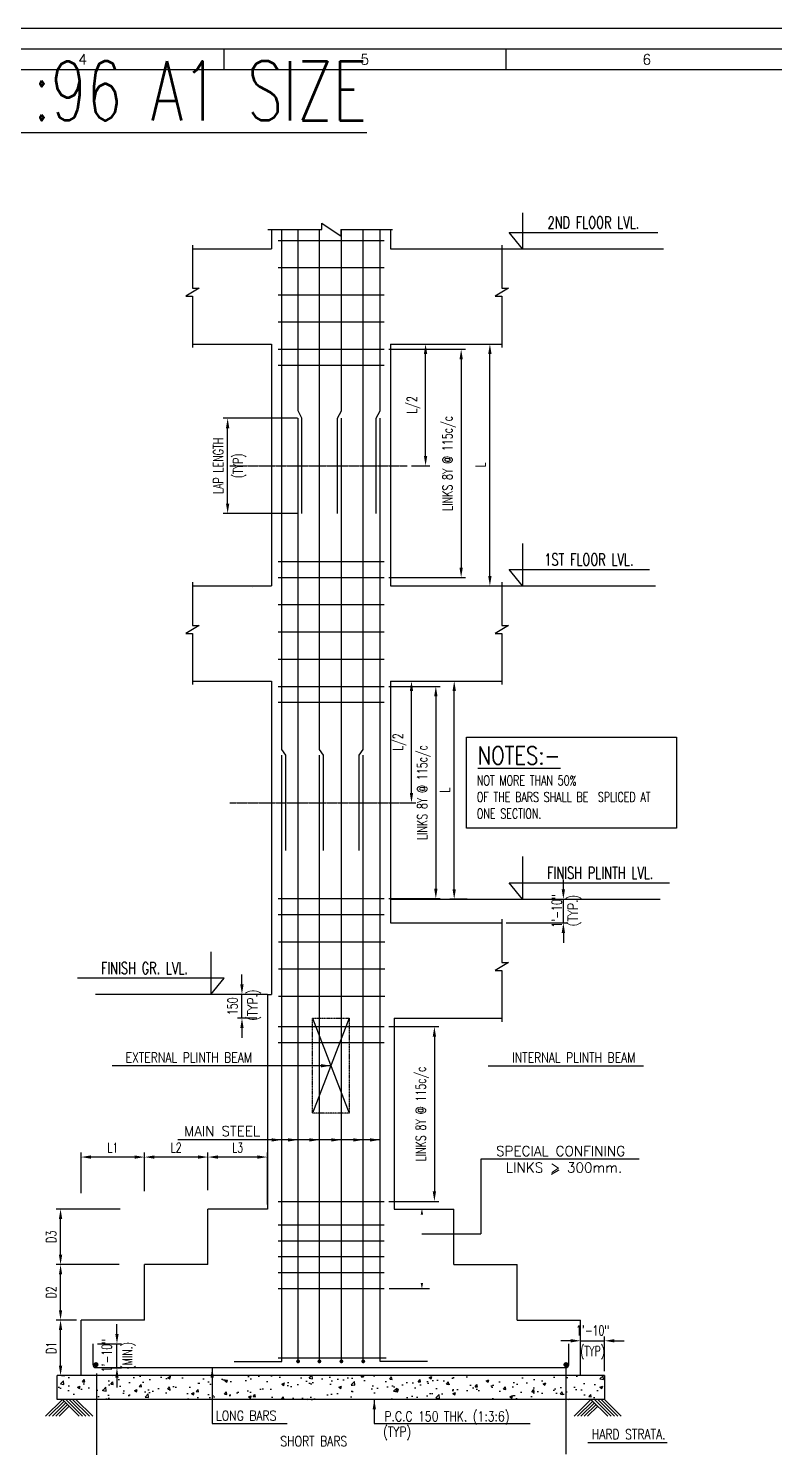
# Model space of a CAD drawing. Header units: inches. Extents: x 61991 to 161106, y 29687 to 64402.
# Drawn here: x 76086 to 76763, y 36951 to 38246 of the extents above; entities that cross this region are included whole.
import ezdxf
from ezdxf.enums import TextEntityAlignment as Align

# ---------------------------------------------------------------- set-up
doc = ezdxf.new("R2010")
doc.units = ezdxf.units.IN
doc.header["$MEASUREMENT"] = 0
doc.header["$PDMODE"] = 2
doc.linetypes.add('CENTER', pattern=[2, 1.25, -0.25, 0.25, -0.25])
doc.linetypes.add('HIDDEN', pattern=[0.375, 0.25, -0.125])
for name, color, linetype in [('CENTER LINE', 8, 'CENTER'), ('dim', 5, 'Continuous'), ('FRAME TABLE', 5, 'Continuous'), ('hatch', 8, 'Continuous'), ('LEVEL SECTION', 3, 'Continuous'), ('LINE CUT', 8, 'Continuous'), ('p.c.c.', 8, 'Continuous'), ('PNA', 8, 'Continuous'), ('R.C.C. BEAM INNER', 4, 'HIDDEN'), ('R.C.C. BEAM OUTTER', 4, 'Continuous'), ('R.C.C. FOOTING', 4, 'Continuous'), ('R.C.C.COLUMN', 1, 'Continuous'), ('reinforcement', 6, 'Continuous'), ('REINFORCEMENT LINKS', 2, 'Continuous'), ('TEXT NORMAL', 4, 'Continuous'), ('title', 6, 'Continuous')]:
    doc.layers.add(name, color=color, linetype=linetype)
doc.styles.add('ROMANS', font='R.SHX', dxfattribs={"width": 0.7})
doc.dimstyles.new('DIM96', dxfattribs={"dimscale": 0, "dimtxt": 9, "dimasz": 9, "dimexe": 4, "dimexo": 4, "dimgap": 4, "dimtad": 1, "dimdec": 0, "dimzin": 1, "dimdsep": 46, "dimlunit": 4, "dimtxsty": 'ROMANS', "dimcen": 0, "dimclrd": 5, "dimclre": 5, "dimclrt": 4, "dimadec": 0, "dimazin": 0, "dimtfac": 1, "dimtdec": 0, "dimtix": 1, "dimtmove": 2, "dimatfit": 3, "dimfxl": 0, "dimfrac": 1, "dimtzin": 0, "dimlwd": -1, "dimlwe": -1, "dimarcsym": 0})

# ---------------------------------------------------------------- blocks, each defined once
blk = doc.blocks.new('*D302')
at = {"layer": 'Defpoints', "color": 0}
for p in [(76144.3, 37051.8), (76166.1, 37051.8), (76156.6, 37030.2)]:
    blk.add_point(p, dxfattribs=at)
at = {"layer": 'dim', "color": 5}
for p, q in [((76166.1, 37060.8), (76166.1, 37069.8)), ((76148.3, 37051.8), (76170.1, 37051.8)), ((76166.1, 37030.2), (76166.1, 37051.8)), ((76160.6, 37030.2), (76170.1, 37030.2)), ((76166.1, 37021.2), (76166.1, 37012.2))]:
    blk.add_line(p, q, dxfattribs=at)
for points in [[(76164.6, 37060.8), (76167.6, 37060.8), (76166.1, 37051.8)], [(76164.6, 37021.2), (76167.6, 37021.2), (76166.1, 37030.2)]]:
    blk.add_solid(points, dxfattribs=at)
at = {"layer": 'dim', "color": 4, "char_height": 9, "attachment_point": 5, "rotation": 90, "style": 'ROMANS'}
for s, insert in [('1\'-10"', (76156.8, 37041)), ('(MIN.)', (76177, 37041))]:
    blk.add_mtext(s, dxfattribs=dict(at, insert=insert))
blk = doc.blocks.new('*D303')
at = {"layer": 'Defpoints', "color": 0}
for p in [(76266.6, 37892.1), (76334.1, 37892.1), (76334.1, 37805.7)]:
    blk.add_point(p, dxfattribs=at)
at = {"layer": 'dim', "color": 5}
for p, q in [((76330.1, 37892.1), (76262.6, 37892.1)), ((76266.6, 37814.7), (76266.6, 37883.1)), ((76330.1, 37805.7), (76262.6, 37805.7))]:
    blk.add_line(p, q, dxfattribs=at)
for points in [[(76265.1, 37883.1), (76268.1, 37883.1), (76266.6, 37892.1)], [(76265.1, 37814.7), (76268.1, 37814.7), (76266.6, 37805.7)]]:
    blk.add_solid(points, dxfattribs=at)
at = {"layer": 'dim', "color": 4, "char_height": 9, "attachment_point": 5, "rotation": 90, "style": 'ROMANS'}
for s, insert in [('LAP LENGTH', (76258.1, 37848.9)), ('(TYP)', (76277.5, 37848.9))]:
    blk.add_mtext(s, dxfattribs=dict(at, insert=insert))
blk = doc.blocks.new('*D304')
at = {"layer": 'Defpoints', "color": 0}
for p in [(76279.6, 37369.1), (76302.7, 37369.1), (76297, 37347.5)]:
    blk.add_point(p, dxfattribs=at)
at = {"layer": 'dim', "color": 5}
for p, q in [((76279.6, 37378.1), (76279.6, 37387.1)), ((76298.7, 37369.1), (76275.6, 37369.1)), ((76279.6, 37347.5), (76279.6, 37369.1)), ((76293, 37347.5), (76275.6, 37347.5)), ((76279.6, 37338.5), (76279.6, 37329.5))]:
    blk.add_line(p, q, dxfattribs=at)
for points in [[(76278.1, 37378.1), (76281.1, 37378.1), (76279.6, 37369.1)], [(76278.1, 37338.5), (76281.1, 37338.5), (76279.6, 37347.5)]]:
    blk.add_solid(points, dxfattribs=at)
at = {"layer": 'dim', "color": 4, "insert": (76271.1, 37358.3), "char_height": 9, "attachment_point": 5, "rotation": 90, "style": 'ROMANS'}
blk.add_mtext('150', dxfattribs=at)
blk = doc.blocks.new('*D305')
at = {"layer": 'Defpoints', "color": 0}
for p in [(76114.9, 37073.4), (76133.5, 37073.4), (76111.9, 37023)]:
    blk.add_point(p, dxfattribs=at)
at = {"layer": 'dim', "color": 5}
for p, q in [((76129.5, 37073.4), (76110.9, 37073.4)), ((76114.9, 37032), (76114.9, 37064.4)), ((76115.9, 37023), (76118.9, 37023))]:
    blk.add_line(p, q, dxfattribs=at)
for points in [[(76113.4, 37064.4), (76116.4, 37064.4), (76114.9, 37073.4)], [(76113.4, 37032), (76116.4, 37032), (76114.9, 37023)]]:
    blk.add_solid(points, dxfattribs=at)
at = {"layer": 'dim', "color": 4, "insert": (76106.4, 37048.2), "char_height": 9, "attachment_point": 5, "rotation": 90, "style": 'ROMANS'}
blk.add_mtext('D1', dxfattribs=at)
blk = doc.blocks.new('*D306')
at = {"layer": 'Defpoints', "color": 0}
for p in [(76114.9, 37123.8), (76172.2, 37123.8), (76133.5, 37073.4)]:
    blk.add_point(p, dxfattribs=at)
at = {"layer": 'dim', "color": 5}
for p, q in [((76168.2, 37123.8), (76110.9, 37123.8)), ((76114.9, 37082.4), (76114.9, 37114.8)), ((76129.5, 37073.4), (76110.9, 37073.4))]:
    blk.add_line(p, q, dxfattribs=at)
for points in [[(76113.4, 37114.8), (76116.4, 37114.8), (76114.9, 37123.8)], [(76113.4, 37082.4), (76116.4, 37082.4), (76114.9, 37073.4)]]:
    blk.add_solid(points, dxfattribs=at)
at = {"layer": 'dim', "color": 4, "insert": (76106.4, 37098.6), "char_height": 9, "attachment_point": 5, "rotation": 90, "style": 'ROMANS'}
blk.add_mtext('D2', dxfattribs=at)
blk = doc.blocks.new('*D307')
at = {"layer": 'Defpoints', "color": 0}
for p in [(76114.9, 37174.2), (76172.9, 37174.2), (76172.2, 37123.8)]:
    blk.add_point(p, dxfattribs=at)
at = {"layer": 'dim', "color": 5}
for p, q in [((76168.9, 37174.2), (76110.9, 37174.2)), ((76114.9, 37132.8), (76114.9, 37165.2)), ((76168.2, 37123.8), (76110.9, 37123.8))]:
    blk.add_line(p, q, dxfattribs=at)
for points in [[(76113.4, 37165.2), (76116.4, 37165.2), (76114.9, 37174.2)], [(76113.4, 37132.8), (76116.4, 37132.8), (76114.9, 37123.8)]]:
    blk.add_solid(points, dxfattribs=at)
at = {"layer": 'dim', "color": 4, "insert": (76106.4, 37149), "char_height": 9, "attachment_point": 5, "rotation": 90, "style": 'ROMANS'}
blk.add_mtext('D3', dxfattribs=at)
blk = doc.blocks.new('*D308')
at = {"layer": 'Defpoints', "color": 0}
for p in [(76248.7, 37221.4), (76248.7, 37187.4), (76302.7, 37174.2)]:
    blk.add_point(p, dxfattribs=at)
at = {"layer": 'dim', "color": 5}
for p, q in [((76248.7, 37191.4), (76248.7, 37225.4)), ((76293.7, 37221.4), (76257.7, 37221.4)), ((76302.7, 37178.2), (76302.7, 37225.4))]:
    blk.add_line(p, q, dxfattribs=at)
for points in [[(76257.7, 37222.9), (76257.7, 37219.9), (76248.7, 37221.4)], [(76293.7, 37222.9), (76293.7, 37219.9), (76302.7, 37221.4)]]:
    blk.add_solid(points, dxfattribs=at)
at = {"layer": 'dim', "color": 4, "insert": (76275.7, 37229.9), "char_height": 9, "attachment_point": 5, "style": 'ROMANS'}
blk.add_mtext('L3', dxfattribs=at)
blk = doc.blocks.new('*D309')
at = {"layer": 'Defpoints', "color": 0}
for p in [(76191.1, 37221.4), (76191.1, 37186.4), (76248.7, 37187.4)]:
    blk.add_point(p, dxfattribs=at)
at = {"layer": 'dim', "color": 5}
for p, q in [((76191.1, 37190.4), (76191.1, 37225.4)), ((76239.7, 37221.4), (76200.1, 37221.4)), ((76248.7, 37191.4), (76248.7, 37225.4))]:
    blk.add_line(p, q, dxfattribs=at)
for points in [[(76200.1, 37222.9), (76200.1, 37219.9), (76191.1, 37221.4)], [(76239.7, 37222.9), (76239.7, 37219.9), (76248.7, 37221.4)]]:
    blk.add_solid(points, dxfattribs=at)
at = {"layer": 'dim', "color": 4, "insert": (76219.9, 37229.9), "char_height": 9, "attachment_point": 5, "style": 'ROMANS'}
blk.add_mtext('L2', dxfattribs=at)
blk = doc.blocks.new('*D310')
at = {"layer": 'Defpoints', "color": 0}
for p in [(76133.5, 37221.4), (76133.5, 37184.7), (76191.1, 37186.4)]:
    blk.add_point(p, dxfattribs=at)
at = {"layer": 'dim', "color": 5}
for p, q in [((76133.5, 37188.7), (76133.5, 37225.4)), ((76182.1, 37221.4), (76142.5, 37221.4)), ((76191.1, 37190.4), (76191.1, 37225.4))]:
    blk.add_line(p, q, dxfattribs=at)
for points in [[(76142.5, 37222.9), (76142.5, 37219.9), (76133.5, 37221.4)], [(76182.1, 37222.9), (76182.1, 37219.9), (76191.1, 37221.4)]]:
    blk.add_solid(points, dxfattribs=at)
at = {"layer": 'dim', "color": 4, "insert": (76162.3, 37229.9), "char_height": 9, "attachment_point": 5, "style": 'ROMANS'}
blk.add_mtext('L1', dxfattribs=at)
blk = doc.blocks.new('*D311')
at = {"layer": 'Defpoints', "color": 0}
for p in [(76587.1, 37048.2), (76608.7, 37054.6), (76608.7, 37023)]:
    blk.add_point(p, dxfattribs=at)
at = {"layer": 'dim', "color": 5}
for p, q in [((76578.1, 37054.6), (76569.1, 37054.6)), ((76587.1, 37052.2), (76587.1, 37058.6)), ((76587.1, 37054.6), (76608.7, 37054.6)), ((76608.7, 37027), (76608.7, 37058.6)), ((76617.7, 37054.6), (76626.7, 37054.6))]:
    blk.add_line(p, q, dxfattribs=at)
for points in [[(76578.1, 37056.1), (76578.1, 37053.1), (76587.1, 37054.6)], [(76617.7, 37056.1), (76617.7, 37053.1), (76608.7, 37054.6)]]:
    blk.add_solid(points, dxfattribs=at)
at = {"layer": 'dim', "color": 4, "char_height": 9, "attachment_point": 5, "style": 'ROMANS'}
for s, insert in [('1\'-10"', (76597.9, 37064)), ('(TYP)', (76597.9, 37043.8))]:
    blk.add_mtext(s, dxfattribs=dict(at, insert=insert))
blk = doc.blocks.new('*D312')
at = {"layer": 'Defpoints', "color": 0}
for p in [(76515.5, 37455.5), (76571.4, 37455.5), (76515.5, 37433.9)]:
    blk.add_point(p, dxfattribs=at)
at = {"layer": 'dim', "color": 5}
for p, q in [((76571.4, 37464.5), (76571.4, 37473.5)), ((76519.5, 37455.5), (76575.4, 37455.5)), ((76571.4, 37433.9), (76571.4, 37455.5)), ((76519.5, 37433.9), (76575.4, 37433.9)), ((76571.4, 37424.9), (76571.4, 37415.9))]:
    blk.add_line(p, q, dxfattribs=at)
for points in [[(76569.9, 37464.5), (76572.9, 37464.5), (76571.4, 37455.5)], [(76569.9, 37424.9), (76572.9, 37424.9), (76571.4, 37433.9)]]:
    blk.add_solid(points, dxfattribs=at)
at = {"layer": 'dim', "color": 4, "insert": (76565.4, 37444.7), "char_height": 9, "attachment_point": 5, "rotation": 90, "style": 'ROMANS'}
blk.add_mtext('1\'-10"', dxfattribs=at)
blk = doc.blocks.new('*D313')
at = {"layer": 'Defpoints', "color": 0}
for p in [(76472.3, 37653.5), (76472.3, 37653.5), (76488.1, 37455.5)]:
    blk.add_point(p, dxfattribs=at)
at = {"layer": 'dim', "color": 5}
for p, q in [((76472.3, 37464.5), (76472.3, 37644.5)), ((76484.1, 37455.5), (76468.3, 37455.5))]:
    blk.add_line(p, q, dxfattribs=at)
for points in [[(76470.8, 37644.5), (76473.8, 37644.5), (76472.3, 37653.5)], [(76470.8, 37464.5), (76473.8, 37464.5), (76472.3, 37455.5)]]:
    blk.add_solid(points, dxfattribs=at)
at = {"layer": 'dim', "color": 4, "insert": (76463.8, 37554.5), "char_height": 9, "attachment_point": 5, "rotation": 90, "style": 'ROMANS'}
blk.add_mtext('L', dxfattribs=at)
blk = doc.blocks.new('*D314')
at = {"layer": 'Defpoints', "color": 0}
for p in [(76495.3, 37959.5), (76504.7, 37959.5), (76495.3, 37739.9)]:
    blk.add_point(p, dxfattribs=at)
at = {"layer": 'dim', "color": 5}
for p, q in [((76499.3, 37959.5), (76508.7, 37959.5)), ((76504.7, 37748.9), (76504.7, 37950.5)), ((76499.3, 37739.9), (76508.7, 37739.9))]:
    blk.add_line(p, q, dxfattribs=at)
for points in [[(76503.2, 37950.5), (76506.2, 37950.5), (76504.7, 37959.5)], [(76503.2, 37748.9), (76506.2, 37748.9), (76504.7, 37739.9)]]:
    blk.add_solid(points, dxfattribs=at)
at = {"layer": 'dim', "color": 4, "insert": (76496.2, 37849.7), "char_height": 9, "attachment_point": 5, "rotation": 90, "style": 'ROMANS'}
blk.add_mtext('L', dxfattribs=at)
blk = doc.blocks.new('*D315')
at = {"layer": 'Defpoints', "color": 0}
for p in [(76429.6, 37959.5), (76446.3, 37959.5), (76429.6, 37848.9)]:
    blk.add_point(p, dxfattribs=at)
at = {"layer": 'dim', "color": 5}
for p, q in [((76433.6, 37959.5), (76450.3, 37959.5)), ((76446.3, 37857.9), (76446.3, 37950.5)), ((76433.6, 37848.9), (76450.3, 37848.9))]:
    blk.add_line(p, q, dxfattribs=at)
for points in [[(76444.8, 37950.5), (76447.8, 37950.5), (76446.3, 37959.5)], [(76444.8, 37857.9), (76447.8, 37857.9), (76446.3, 37848.9)]]:
    blk.add_solid(points, dxfattribs=at)
at = {"layer": 'dim', "color": 4, "insert": (76435.4, 37904.2), "char_height": 9, "attachment_point": 5, "rotation": 90, "style": 'ROMANS'}
blk.add_mtext('L/2', dxfattribs=at)
blk = doc.blocks.new('*D316')
at = {"layer": 'Defpoints', "color": 0}
for p in [(76429.6, 37653.5), (76433.5, 37653.5), (76420.1, 37542.9)]:
    blk.add_point(p, dxfattribs=at)
at = {"layer": 'dim', "color": 5}
for p, q in [((76433.5, 37551.9), (76433.5, 37644.5)), ((76433.6, 37653.5), (76437.5, 37653.5)), ((76424.1, 37542.9), (76437.5, 37542.9))]:
    blk.add_line(p, q, dxfattribs=at)
for points in [[(76432, 37644.5), (76435, 37644.5), (76433.5, 37653.5)], [(76432, 37551.9), (76435, 37551.9), (76433.5, 37542.9)]]:
    blk.add_solid(points, dxfattribs=at)
at = {"layer": 'dim', "color": 4, "insert": (76422.7, 37598.2), "char_height": 9, "attachment_point": 5, "rotation": 90, "style": 'ROMANS'}
blk.add_mtext('L/2', dxfattribs=at)
blk = doc.blocks.new('*D327')
at = {"layer": 'Defpoints', "color": 0}
for p in [(76408.8, 37339.8), (76408.8, 37181.2), (76454.3, 37181.2)]:
    blk.add_point(p, dxfattribs=at)
at = {"layer": 'TEXT NORMAL', "color": 5}
for p, q in [((76412.8, 37339.8), (76458.3, 37339.8)), ((76454.3, 37330.8), (76454.3, 37190.2)), ((76412.8, 37181.2), (76458.3, 37181.2))]:
    blk.add_line(p, q, dxfattribs=at)
for points in [[(76452.8, 37330.8), (76455.8, 37330.8), (76454.3, 37339.8)], [(76452.8, 37190.2), (76455.8, 37190.2), (76454.3, 37181.2)]]:
    blk.add_solid(points, dxfattribs=at)
at = {"layer": 'TEXT NORMAL', "color": 4, "insert": (76443.4, 37260.5), "char_height": 9, "attachment_point": 5, "rotation": 90, "style": 'ROMANS'}
blk.add_mtext('LINKS 8Y @ 115c/c', dxfattribs=at)
blk = doc.blocks.new('*D328')
at = {"layer": 'Defpoints', "color": 0}
for p in [(76408.8, 37648.7), (76408.8, 37456), (76455.6, 37456)]:
    blk.add_point(p, dxfattribs=at)
at = {"layer": 'TEXT NORMAL', "color": 5}
for p, q in [((76412.8, 37648.7), (76459.6, 37648.7)), ((76455.6, 37639.7), (76455.6, 37465)), ((76412.8, 37456), (76459.6, 37456))]:
    blk.add_line(p, q, dxfattribs=at)
for points in [[(76454.1, 37639.7), (76457.1, 37639.7), (76455.6, 37648.7)], [(76454.1, 37465), (76457.1, 37465), (76455.6, 37456)]]:
    blk.add_solid(points, dxfattribs=at)
at = {"layer": 'TEXT NORMAL', "color": 4, "insert": (76444.8, 37552.3), "char_height": 9, "attachment_point": 5, "rotation": 90, "style": 'ROMANS'}
blk.add_mtext('LINKS 8Y @ 115c/c', dxfattribs=at)
blk = doc.blocks.new('*D329')
at = {"layer": 'Defpoints', "color": 0}
for p in [(76408.8, 37954.7), (76408.8, 37747.6), (76478.6, 37747.6)]:
    blk.add_point(p, dxfattribs=at)
at = {"layer": 'TEXT NORMAL', "color": 5}
for p, q in [((76412.8, 37954.7), (76482.6, 37954.7)), ((76478.6, 37945.7), (76478.6, 37756.6)), ((76412.8, 37747.6), (76482.6, 37747.6))]:
    blk.add_line(p, q, dxfattribs=at)
for points in [[(76477.1, 37945.7), (76480.1, 37945.7), (76478.6, 37954.7)], [(76477.1, 37756.6), (76480.1, 37756.6), (76478.6, 37747.6)]]:
    blk.add_solid(points, dxfattribs=at)
at = {"layer": 'TEXT NORMAL', "color": 4, "insert": (76467.7, 37851.1), "char_height": 9, "attachment_point": 5, "rotation": 90, "style": 'ROMANS'}
blk.add_mtext('LINKS 8Y @ 115c/c', dxfattribs=at)
blk = doc.blocks.new('A1')
at = {"flags": 128}
blk.add_lwpolyline([(0, 0), (82779, 0), (82779, 58231), (0, 58231)], close=True, dxfattribs=at)
at = {"layer": 'PNA'}
for p, q in [((27921, 57739), (27921, 57247)), ((34655, 57739), (34655, 57247))]:
    blk.add_line(p, q, dxfattribs=at)
at = {"layer": 'PNA', "color": 1}
for points in [[(984, 492), (82287, 492), (82287, 57739), (984, 57739)], [(1969, 984), (81794, 984), (81794, 57247), (1969, 57247)]]:
    blk.add_lwpolyline(points, close=True, dxfattribs=at)
at = {"layer": 'PNA', "style": 'ROMANS'}
for s, p in [('4', (24555, 57493)), ('5', (31289, 57493)), ('6', (38023, 57493))]:
    blk.add_text(s, height=246, dxfattribs=at).set_placement(p, align=Align.MIDDLE)

msp = doc.modelspace()

# ---------------------------------------------------------------- hatches: boundary and pattern name
at = {"layer": 'p.c.c.'}
h = msp.add_hatch(dxfattribs=at)
h.set_pattern_fill('AR-CONC', color=256, scale=3.6, style=0)
h.set_pattern_definition([(50, (51472.271, 33820.126), (25.821367, -2.259077), [2.7, -29.7]), (355, (51472.27, 33820.126), (-4.995048, 27.078917), [2.16, -23.76]), (100.4514, (51474.423, 33819.938), (20.826338, 24.819824), [2.294647, -25.241116]), (46.1842, (51472.27, 33827.326), (38.420678, -5.958685), [4.05, -44.55]), (96.6356, (51475.473, 33826.83), (33.64786, 35.068243), [3.44197, -37.86167]), (351.1842, (51472.27, 33827.326), (33.64783, 35.06827), [3.24, -35.64]), (21, (51475.871, 33825.526), (21.488654, -14.49428), [2.7, -29.7]), (326, (51475.87, 33825.526), (8.759352, 26.105402), [2.16, -23.76]), (71.4514, (51477.662, 33824.318), (30.248015, 11.611098), [2.294647, -25.241116]), (37.5, (51472.271, 33820.126), (0.4377548, 11.9841787), [0, -23.472, 0, -24.12, 0, -23.85]), (7.5, (51472.271, 33820.126), (9.4705033, 14.1988216), [0, -13.752, 0, -22.932, 0, -9.09]), (327.5, (51464.243, 33820.126), (19.2176077, -0.8119754), [0, -9, 0, -28.08, 0, -37.26]), (317.5, (51460.643, 33820.126), (20.994702, 3.603779), [0, -11.7, 0, -18.648, 0, -26.46])])
h.paths.add_polyline_path([(76286.68919, 37023.02496), (76286.68919, 37001.42496), (76608.71325, 37001.42496), (76608.71325, 37023.02496)])
h.paths.add_polyline_path([(76286.68919, 37001.42496), (76286.68919, 37023.02496), (76111.91325, 37023.02496), (76111.91325, 37001.42496)])

# ---------------------------------------------------------------- linework, layer by layer
at = {"layer": 'CENTER LINE'}
for p, q in [((76268.70722, 37848.90134), (76429.62722, 37848.90134)), ((76268.70722, 37542.90134), (76429.62722, 37542.90134))]:
    msp.add_line(p, q, dxfattribs=at)
at = {"layer": 'dim'}
for p, q in [((76503.05905, 37304.22395), (76644.2454, 37304.22395)), ((76640.20066, 37219.38471), (76496.35486, 37219.38471)), ((76496.35486, 37219.38471), (76496.35486, 37151.78375)), ((76442.96349, 37151.78375), (76496.35486, 37151.78375)), ((76413.22484, 37102.22496), (76449.90884, 37102.22496)), ((76147.5584, 37024.768), (76147.5584, 36950.94784)), ((76573.75725, 37030.89096), (76573.75725, 36951.73984)), ((76593.58105, 36962.24479), (76665.6294, 36962.24479))]:
    msp.add_line(p, q, dxfattribs=at)
for points in [[(76503.05905, 37351.98028, 0, 4.62003, 0), (76503.05905, 37342.08021, 0, 0, 0), (76503.05905, 37351.98028, 0, 0, 0), (76503.05905, 37304.22395, 0, 0, 0)], [(76593.58105, 36987.15913, 0, 4.62003, 0), (76593.58105, 36977.25905, 0, 0, 0), (76593.58105, 36987.15913, 0, 0, 0), (76593.58105, 36962.24479, 0, 0, 0)], [(76574.24122, 36957.58532, 0, 4.62003, 0), (76564.34115, 36957.58532, 0, 0, 0), (76574.24122, 36957.58532, 0, 0, 0), (76291.42288, 36957.58532, 0, 0, 0), (76147.61855, 36957.58532, 0, 0, 0), (76157.51862, 36957.58532, 4.62003, 0, 0), (76147.61855, 36957.58532, 0, 0, 0)]]:
    msp.add_lwpolyline(points, format="xyseb", dxfattribs=at)
at = {"layer": 'dim', "flags": 128}
msp.add_lwpolyline([(76442.96349, 37107.13679, 2.20366, 0, 0), (76442.96349, 37101.63131, 0, 0, 0), (76442.96349, 37139.13197, 0, 0, 0), (76442.96349, 37174.68863, 0, 2.20366, 0), (76442.96349, 37169.18315, 0, 0, 0)], format="xyseb", dxfattribs=at)
at = {"layer": 'FRAME TABLE'}
msp.add_lwpolyline([(76483.41271, 37602.44758), (76674.12431, 37602.44758), (76674.12431, 37519.86424), (76483.41271, 37519.86424)], close=True, dxfattribs=at)
at = {"layer": 'hatch', "linetype": 'Continuous'}
for p, q in [((76101.31974, 36986.15146), (76116.59325, 37001.42496)), ((76104.37444, 36986.15146), (76118.1206, 36999.89761)), ((76107.42914, 36986.15146), (76119.64795, 36998.37026)), ((76110.48385, 36986.15146), (76121.1753, 36996.84291)), ((76131.86675, 36986.15146), (76116.59325, 37001.42496)), ((76134.92146, 36986.15146), (76119.64795, 37001.42496)), ((76137.97616, 36986.15146), (76122.70265, 37001.42496)), ((76141.03086, 36986.15146), (76125.75735, 37001.42496)), ((76144.08556, 36986.15146), (76128.81205, 37001.42496)), ((76581.22094, 36986.15146), (76596.49444, 37001.42496)), ((76584.27564, 36986.15146), (76598.02179, 36999.89761)), ((76587.33034, 36986.15146), (76599.54914, 36998.37026)), ((76590.38504, 36986.15146), (76601.0765, 36996.84291)), ((76611.76795, 36986.15146), (76596.49444, 37001.42496)), ((76614.82265, 36986.15146), (76599.54914, 37001.42496)), ((76617.87735, 36986.15146), (76602.60385, 37001.42496)), ((76620.93205, 36986.15146), (76605.65855, 37001.42496)), ((76623.98675, 36986.15146), (76608.71325, 37001.42496)), ((76113.53855, 36986.15146), (76122.70265, 36995.31556)), ((76593.43974, 36986.15146), (76602.60385, 36995.31556))]:
    msp.add_line(p, q, dxfattribs=at)
at = {"layer": 'LEVEL SECTION'}
for p, q in [((76515.51599, 38045.90234), (76662.25774, 38045.90234)), ((76515.51599, 37739.90234), (76655.19086, 37739.90234)), ((76414.31325, 37455.50234), (76659.31228, 37455.50234)), ((76302.71325, 37369.10234), (76146.75689, 37369.10234))]:
    msp.add_line(p, q, dxfattribs=at)
for points in [[(76534.27746, 38078.60616), (76534.27746, 38045.90234), (76522.2504, 38060.666), (76657.30009, 38060.666)], [(76534.27746, 37778.52121), (76534.27746, 37739.90234), (76522.2504, 37754.666), (76649.51067, 37754.666)], [(76534.27746, 37494.12121), (76534.27746, 37455.50234), (76522.2504, 37470.266), (76667.8647, 37470.266)], [(76251.43312, 37407.72121), (76251.43312, 37369.10234), (76263.46018, 37383.866), (76130.42481, 37383.866)]]:
    msp.add_lwpolyline(points, dxfattribs=at)
at = {"layer": 'LINE CUT'}
for points in [[(76303.17151, 38063.35038), (76352.05818, 38063.35038), (76352.05818, 38069.33949), (76369.58359, 38057.36126), (76369.58359, 38063.35038), (76416.16427, 38063.35038)], [(76234.73132, 38049.23859), (76234.73132, 38010.09403), (76240.72043, 38010.09403), (76228.74221, 38002.79734), (76234.73132, 38002.79734), (76234.73132, 37956.26617)], [(76515.51599, 38049.23859), (76515.51599, 38010.09403), (76521.5051, 38010.09403), (76509.52687, 38002.79734), (76515.51599, 38002.79734), (76515.51599, 37956.26617)], [(76234.73132, 37743.23859), (76234.73132, 37704.09403), (76240.72043, 37704.09403), (76228.74221, 37696.79734), (76234.73132, 37696.79734), (76234.73132, 37650.26617)], [(76515.51599, 37743.23859), (76515.51599, 37704.09403), (76521.5051, 37704.09403), (76509.52687, 37696.79734), (76515.51599, 37696.79734), (76515.51599, 37650.26617)], [(76515.51599, 37437.23859), (76515.51599, 37398.09403), (76521.5051, 37398.09403), (76509.52687, 37390.79734), (76515.51599, 37390.79734), (76515.51599, 37344.26617)]]:
    msp.add_lwpolyline(points, dxfattribs=at)
at = {"layer": 'p.c.c.', "linetype": 'Continuous'}
for p, q in [((76608.71325, 37023.02496), (76111.91325, 37023.02496)), ((76111.91325, 37001.42496), (76111.91325, 37023.02496)), ((76608.71325, 37023.02496), (76608.71325, 37001.42496)), ((76608.71325, 37001.42496), (76111.91325, 37001.42496))]:
    msp.add_line(p, q, dxfattribs=at)
at = {"layer": 'R.C.C. BEAM INNER', "color": 8}
msp.add_lwpolyline([(76343.75325, 37261.10234), (76343.75325, 37347.50234), (76376.87325, 37347.50234), (76376.87325, 37261.10234)], close=True, dxfattribs=at)
at = {"layer": 'R.C.C. BEAM OUTTER', "color": 4}
for p, q in [((76234.73132, 38045.90234), (76306.31325, 38045.90234)), ((76414.31325, 38045.90234), (76515.51599, 38045.90234)), ((76234.73132, 37959.50234), (76306.31325, 37959.50234)), ((76414.31325, 37959.50234), (76515.51599, 37959.50234)), ((76234.73132, 37739.90234), (76306.31325, 37739.90234)), ((76414.31325, 37739.90234), (76515.51599, 37739.90234)), ((76234.73132, 37653.50234), (76306.31325, 37653.50234)), ((76414.31325, 37653.50234), (76515.51599, 37653.50234)), ((76414.31325, 37433.90234), (76515.51599, 37433.90234)), ((76417.91325, 37347.50234), (76515.51599, 37347.50234))]:
    msp.add_line(p, q, dxfattribs=at)
at = {"layer": 'R.C.C. FOOTING', "linetype": 'Continuous'}
for p, q in [((76248.71325, 37123.82496), (76248.71325, 37174.22496)), ((76302.71325, 37174.22496), (76248.71325, 37174.22496)), ((76417.91325, 37174.22496), (76471.91325, 37174.22496)), ((76471.91325, 37123.82496), (76471.91325, 37174.22496)), ((76248.71325, 37123.82496), (76191.11325, 37123.82496)), ((76191.11325, 37073.42496), (76191.11325, 37123.82496)), ((76471.91325, 37123.82496), (76529.51325, 37123.82496)), ((76529.51325, 37073.42496), (76529.51325, 37123.82496)), ((76133.51325, 37023.02496), (76133.51325, 37073.42496)), ((76191.11325, 37073.42496), (76133.51325, 37073.42496)), ((76529.51325, 37073.42496), (76587.11325, 37073.42496)), ((76587.11325, 37023.02496), (76587.11325, 37073.42496))]:
    msp.add_line(p, q, dxfattribs=at)
at = {"layer": 'R.C.C.COLUMN', "color": 4}
for p, q in [((76306.31325, 38063.6111), (76306.31325, 38045.90234)), ((76414.31325, 38063.6111), (76414.31325, 38045.90234)), ((76306.31325, 37959.50234), (76306.31325, 37739.90234)), ((76414.31325, 37959.50234), (76414.31325, 37739.90234)), ((76306.31325, 37653.50234), (76306.31325, 37369.10234)), ((76414.31325, 37653.50234), (76414.31325, 37433.90234)), ((76302.71325, 37369.10234), (76302.71325, 37174.22496)), ((76302.71325, 37369.10234), (76306.31325, 37369.10234)), ((76417.91325, 37347.50234), (76417.91325, 37174.22496))]:
    msp.add_line(p, q, dxfattribs=at)
at = {"layer": 'reinforcement'}
for p, q in [((76330.49717, 37037.23542), (76330.49717, 37892.10134)), ((76369.85394, 37037.23542), (76369.85394, 37892.10134)), ((76234.73132, 37741.51523), (76234.73132, 37741.51523)), ((76289.48038, 37738.28945), (76289.48038, 37738.28945)), ((76349.88021, 37037.23542), (76349.88021, 37586.10134)), ((76389.74797, 37037.23542), (76389.74797, 37586.10134))]:
    msp.add_line(p, q, dxfattribs=at)
for points in [[(76319.35296, 37499.70134), (76319.35296, 37586.10134), (76315.75296, 37591.50134), (76315.75296, 38063.6111)], [(76334.09717, 37805.70134), (76334.09717, 37892.10134), (76330.49717, 37898.79734), (76330.49717, 38063.6111)], [(76353.55992, 37499.70134), (76353.55992, 37586.10134), (76349.95992, 37591.50134), (76349.95992, 38063.6111)], [(76366.25394, 37805.70134), (76366.25394, 37892.10134), (76369.85394, 37898.79734), (76369.85394, 38063.6111)], [(76386.14797, 37499.70134), (76386.14797, 37586.10134), (76389.74797, 37591.50134), (76389.74797, 38063.6111)], [(76401.35325, 37805.70134), (76401.35325, 37892.10134), (76404.95325, 37898.79734), (76404.95325, 38063.6111)], [(76448.15325, 37035.94896), (76404.95325, 37035.94896), (76404.95325, 37892.10134)], [(76272.47325, 37035.94896), (76315.67325, 37035.94896), (76315.67325, 37586.10134)], [(76369.85394, 37258.31089), (76369.85394, 37343.93215)]]:
    msp.add_lwpolyline(points, dxfattribs=at)
msp.add_lwpolyline([(76144.31325, 37051.82496), (76144.31325, 37033.10496, 0.4142135624), (76147.19325, 37030.22496), (76573.61325, 37030.22496, 0.4142135624), (76576.31325, 37032.92496), (76576.31325, 37051.82496)], format="xyb", dxfattribs=at)
at = {"layer": 'reinforcement', "const_width": 2.25}
for points in [[(76148.22856, 37032.9836, -1), (76145.97856, 37032.9836, -1)], [(76572.57794, 37032.9836, 1), (76574.82794, 37032.9836, 1)]]:
    msp.add_lwpolyline(points, format="xyb", close=True, dxfattribs=at)
at = {"layer": 'reinforcement', "color": 3, "const_width": 1.728}
for points in [[(76329.63317, 37035.94896, 1), (76331.36117, 37035.94896, 1)], [(76349.01621, 37035.94896, 1), (76350.74421, 37035.94896, 1)], [(76368.98994, 37035.94896, 1), (76370.71794, 37035.94896, 1)], [(76388.88397, 37035.94896, 1), (76390.61197, 37035.94896, 1)]]:
    msp.add_lwpolyline(points, format="xyb", close=True, dxfattribs=at)
at = {"layer": 'REINFORCEMENT LINKS'}
for p, q in [((76312.3347, 38053.57619), (76408.83435, 38053.57619)), ((76312.3347, 38028.88019), (76408.83435, 38028.88019)), ((76312.3347, 38004.18419), (76408.83435, 38004.18419)), ((76312.3347, 37979.48819), (76408.83435, 37979.48819)), ((76312.3347, 37954.70051), (76408.83435, 37954.70051)), ((76312.3347, 37940.30051), (76408.83435, 37940.30051)), ((76312.3347, 37761.97619), (76408.83435, 37761.97619)), ((76312.3347, 37747.57619), (76408.83435, 37747.57619)), ((76312.3347, 37722.88019), (76408.83435, 37722.88019)), ((76312.3347, 37698.18419), (76408.83435, 37698.18419)), ((76312.3347, 37673.48819), (76408.83435, 37673.48819)), ((76312.3347, 37648.70051), (76408.83435, 37648.70051)), ((76312.3347, 37634.30051), (76408.83435, 37634.30051)), ((76312.3347, 37455.97619), (76408.83435, 37455.97619)), ((76312.3347, 37441.57619), (76408.83435, 37441.57619)), ((76312.72767, 37416.88019), (76409.22732, 37416.88019)), ((76312.72767, 37392.18419), (76409.22732, 37392.18419)), ((76312.72767, 37367.48819), (76409.22732, 37367.48819)), ((76312.3347, 37339.82849), (76408.83435, 37339.82849)), ((76312.3347, 37325.42849), (76408.83435, 37325.42849)), ((76312.3347, 37181.1847), (76408.83435, 37181.1847)), ((76312.3347, 37159.82496), (76408.83435, 37159.82496)), ((76312.3347, 37145.42496), (76408.83435, 37145.42496)), ((76312.3347, 37131.02496), (76408.83435, 37131.02496)), ((76312.3347, 37116.62496), (76408.83435, 37116.62496)), ((76312.3347, 37102.22496), (76408.83435, 37102.22496)), ((76312.4211, 37039.03542), (76410.45384, 37039.03542))]:
    msp.add_line(p, q, dxfattribs=at)
at = {"layer": 'TEXT NORMAL', "color": 5}
for p, q in [((76343.75325, 37347.50234), (76376.87325, 37261.10234)), ((76376.87325, 37347.50234), (76343.75325, 37261.10234))]:
    msp.add_line(p, q, dxfattribs=at)
at = {"layer": 'TEXT NORMAL', "linetype": 'ByBlock'}
msp.add_line((76560.60541, 37205.861), (76567.72506, 37209.94582), dxfattribs=at)

# ---------------------------------------------------------------- block references
at = {"xscale": 0.03802499999983411, "yscale": 0.03802500000028886, "zscale": 0.03802500000028886}
msp.add_blockref('A1', (75201.32151, 36031.64693), dxfattribs=at)

# ---------------------------------------------------------------- texts
at = {"layer": 'LEVEL SECTION', "char_height": 10.8, "attachment_point": 5, "style": 'ROMANS'}
for s, insert in [('2ND FLOOR LVL.', (76598.70292, 38069.78059)), ('1ST FLOOR LVL.', (76594.58863, 37763.78059)), ('FINISH PLINTH LVL.', (76604.87435, 37479.38059)), ('FINISH GR. LVL.', (76191.07803, 37392.98059))]:
    msp.add_mtext(s, dxfattribs=dict(at, insert=insert))
at = {"layer": 'TEXT NORMAL', "style": 'ROMANS', "width": 0.8}
for p in [(76580.61462, 37445.17026), (76289.75262, 37359.31026)]:
    msp.add_text('(TYP.)', height=9, rotation=90, dxfattribs=at).set_placement(p, align=Align.MIDDLE)
for s, p in [('EXTERNAL PLINTH BEAM', (76231.34082, 37311.79311)), ('INTERNAL PLINTH BEAM', (76580.79863, 37311.71472))]:
    msp.add_text(s, height=9, dxfattribs=at).set_placement(p, align=Align.MIDDLE)
at = {"layer": 'TEXT NORMAL', "linetype": 'ByBlock', "style": 'ROMANS'}
for s, p in [('MAIN STEEL', (76261.53851, 37244.93312)), ('SPECIAL CONFINING ', (76572.02009, 37226.84699)), ('LINKS > 300mm.', (76572.02009, 37211.90622))]:
    msp.add_text(s, height=9, dxfattribs=at).set_placement(p, align=Align.MIDDLE)
at = {"layer": 'TEXT NORMAL', "style": 'ROMANS', "width": 0.8}
for s, p in [('LONG BARS', (76255.96052, 36982.17421)), ('P.C.C 150 THK. (1:3:6)', (76408.95189, 36981.48488)), ('(TYP)', (76407.68446, 36967.53513)), ('HARD STRATA.', (76597.23517, 36965.28252)), ('SHORT BARS', (76314.41358, 36958.94977))]:
    msp.add_text(s, height=9, dxfattribs=at).set_placement(p)
at = {"layer": 'TEXT NORMAL', "insert": (76492.84312, 37567.74837), "char_height": 9, "width": 179.1428571, "attachment_point": 1, "style": 'ROMANS'}
msp.add_mtext('NOT MORE THAN 50{\\Fromans|c0;\\H0.9583x;%\\fMS Shell Dlg|b0|i0|c0|p0;\\H0.7391x;\\P}OF THE BARS SHALL BE  SPLICED AT ONE SECTION.', dxfattribs=at)
at = {"layer": 'title', "color": 2, "style": 'ROMANS', "width": 0.7}
msp.add_text('%%UPLOT SCALE 1:96 A1 SIZE', height=54, dxfattribs=at).set_placement((75728.62926, 38162.40891))
at = {"layer": 'title', "style": 'ROMANS', "width": 0.8}
msp.add_text('%%UNOTES:-', height=16.2, dxfattribs=at).set_placement((76531.17271, 37585.93231), align=Align.MIDDLE_CENTER)

# ---------------------------------------------------------------- dimensions: what is measured, and where the dimension line sits
at = {"layer": 'dim'}
for base, p1, p2, text, picture, middle in [((76446.28714, 37959.50234), (76429.62722, 37848.90134), (76429.62722, 37959.50234), 'L/2', '*D315', (76435.43, 37904.20184)), ((76504.73314, 37959.50234), (76495.30114, 37739.90234), (76495.30114, 37959.50234), 'L', '*D314', (76496.23314, 37849.70234)), ((76266.60806, 37892.10134), (76334.09717, 37805.70134), (76334.09717, 37892.10134), 'LAP LENGTH\\X(TYP)', '*D303', (76266.60806, 37848.90134)), ((76433.52495, 37653.50234), (76420.14849, 37542.90134), (76429.62722, 37653.50234), 'L/2', '*D316', (76422.66781, 37598.20184)), ((76472.34926, 37653.50234), (76488.10114, 37455.50234), (76472.34926, 37653.50234), 'L', '*D313', (76463.84926, 37554.50234)), ((76279.56837, 37369.10234), (76296.95325, 37347.50234), (76302.71325, 37369.10234), '150', '*D304', (76271.06837, 37358.30234)), ((76114.90032, 37174.22496), (76172.17725, 37123.82496), (76172.89725, 37174.22496), 'D3', '*D307', (76106.40032, 37149.02496)), ((76114.90032, 37123.82496), (76133.51325, 37073.42496), (76172.17725, 37123.82496), 'D2', '*D306', (76106.40032, 37098.62496)), ((76114.90032, 37073.42496), (76111.91325, 37023.02496), (76133.51325, 37073.42496), 'D1', '*D305', (76106.40032, 37048.22496)), ((76166.10741, 37051.82496), (76156.61714, 37030.22496), (76144.31325, 37051.82496), '<>\\X(MIN.)', '*D302', (76166.10741, 37041.02496))]:
    dim = msp.add_linear_dim(base=base, p1=p1, p2=p2, angle=90, text=text, dimstyle='DIM96', override={"dimscale": 1}, dxfattribs=at)
    dim.commit()
    dim.dimension.update_dxf_attribs({"geometry": picture, "text_midpoint": middle})
dim = msp.add_linear_dim(base=(76571.43525, 37455.50234), p1=(76515.51599, 37433.90234), p2=(76515.51599, 37455.50234), angle=90, dimstyle='DIM96', override={"dimscale": 1}, dxfattribs=at)
dim.commit()
dim.dimension.update_dxf_attribs({"geometry": '*D312', "text_midpoint": (76565.3921, 37444.70234), "dimtype": 160})
for base, p1, p2, text, picture, middle in [((76133.51325, 37221.42395), (76191.11325, 37186.42896), (76133.51325, 37184.72195), 'L1', '*D310', (76162.31325, 37229.92395)), ((76191.11325, 37221.42395), (76248.71325, 37187.41896), (76191.11325, 37186.42896), 'L2', '*D309', (76219.91325, 37229.92395)), ((76248.71325, 37221.42395), (76302.71325, 37174.22496), (76248.71325, 37187.41896), 'L3', '*D308', (76275.71325, 37229.92395)), ((76608.71325, 37054.61795), (76587.11325, 37048.22496), (76608.71325, 37023.02496), '<>\\X(TYP)', '*D311', (76597.91325, 37054.61795))]:
    dim = msp.add_linear_dim(base=base, p1=p1, p2=p2, text=text, dimstyle='DIM96', override={"dimscale": 1}, dxfattribs=at)
    dim.commit()
    dim.dimension.update_dxf_attribs({"geometry": picture, "text_midpoint": middle})
at = {"layer": 'TEXT NORMAL'}
for base, p1, p2, picture, middle in [((76478.55501, 37747.57619), (76408.83435, 37954.70051), (76408.83435, 37747.57619), '*D329', (76467.69787, 37851.13835)), ((76455.64365, 37455.97619), (76408.83435, 37648.70051), (76408.83435, 37455.97619), '*D328', (76444.78651, 37552.33835)), ((76454.25577, 37181.1847), (76408.83435, 37339.82849), (76408.83435, 37181.1847), '*D327', (76443.39862, 37260.5066))]:
    dim = msp.add_linear_dim(base=base, p1=p1, p2=p2, angle=90, text='LINKS 8Y @ 115c/c', dimstyle='DIM96', override={"dimscale": 1}, dxfattribs=at)
    dim.commit()
    dim.dimension.update_dxf_attribs({"geometry": picture, "text_midpoint": middle})

# ---------------------------------------------------------------- leaders
at = {"layer": 'dim'}
msp.add_leader([(76252.56492, 37030.22496), (76252.56492, 36979.67151), (76320.52615, 36979.67151)], dimstyle='DIM96', override={"dimscale": 1}, dxfattribs=at)
at = {"layer": 'TEXT NORMAL'}
for points in [[(76360.31325, 37304.30234), (76161.73725, 37304.30234)], [(76404.95325, 37236.97659), (76221.5201, 37236.97659)], [(76389.74797, 37236.97659), (76221.5201, 37236.97659)], [(76369.85394, 37236.97659), (76221.5201, 37236.97659)], [(76349.88021, 37236.97659), (76221.5201, 37236.97659)], [(76330.49717, 37236.97659), (76221.5201, 37236.97659)], [(76315.67325, 37236.97659), (76221.5201, 37236.97659)], [(76399.75419, 37001.42496), (76399.75419, 36979.67151), (76541.21651, 36979.67151)]]:
    msp.add_leader(points, dimstyle='DIM96', override={"dimscale": 1}, dxfattribs=at)

doc.saveas('drawing.dxf')
